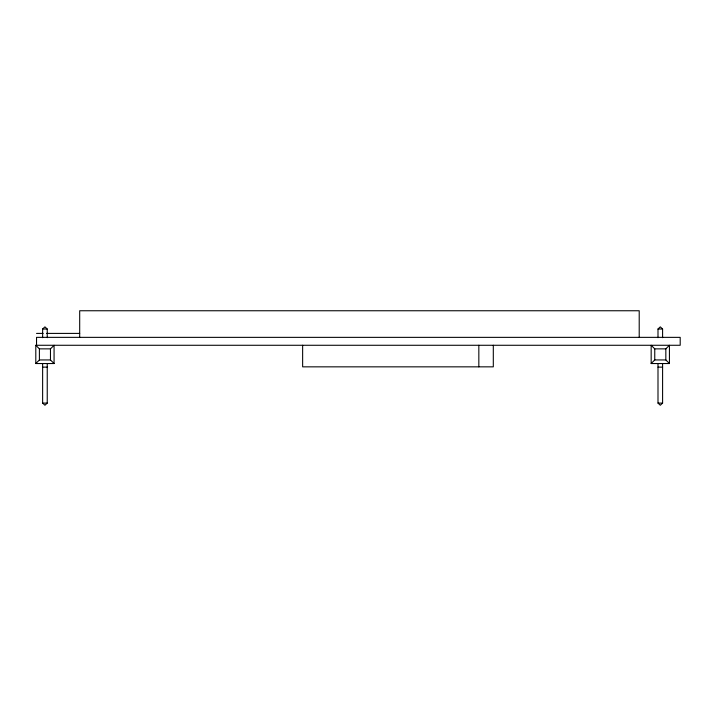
<?xml version="1.0" encoding="UTF-8"?>
<svg xmlns="http://www.w3.org/2000/svg" width="716" height="716" viewBox="0 0 716 716"><rect width="100%" height="100%" fill="white"/><g stroke="black" fill="none" stroke-linecap="round" stroke-linejoin="round"><path stroke-width="1.07" d="M35.8 363.54L39.398 359.942L39.398 348.862L35.8 345.273L35.8 363.54L54.067 363.54L54.067 345.273L50.469 348.862L39.398 348.862M651.166 363.54L654.755 359.942L665.835 359.942L669.433 363.54L651.166 363.54L651.166 345.273L654.755 348.862L665.835 348.862L669.433 345.273L669.433 363.54M42.629 337.684L42.629 329.02L44.938 326.863L47.238 329.02L47.238 337.684M47.238 363.54L47.238 403.09L44.938 405.247L42.629 403.09L42.629 363.54M657.995 337.684L657.995 329.02L660.295 326.863L662.595 329.02L662.595 337.684M662.595 363.54L662.595 403.09L660.295 405.247L657.995 403.09L657.995 363.54M42.629 329.02L47.238 329.02M657.995 329.02L662.595 329.02M36.534 333.405L43.175 333.405M46.495 333.405L79.691 333.405M35.8 345.273L680.2 345.273L680.2 337.361L36.534 337.361L36.534 345.273M39.398 359.942L50.469 359.942L54.067 363.54M42.629 367.138L47.238 367.138M657.995 367.138L662.595 367.138M42.629 403.09L47.238 403.09M657.995 403.09L662.595 403.09M665.835 348.862L665.835 359.942M654.755 348.862L654.755 359.942M639.209 337.361L639.209 310.753L79.691 310.753L79.691 337.361M493.306 345.273L493.306 366.843L302.635 366.843L302.635 345.273M478.834 345.273L478.834 366.843M50.469 348.862L50.469 359.942"/></g></svg>
